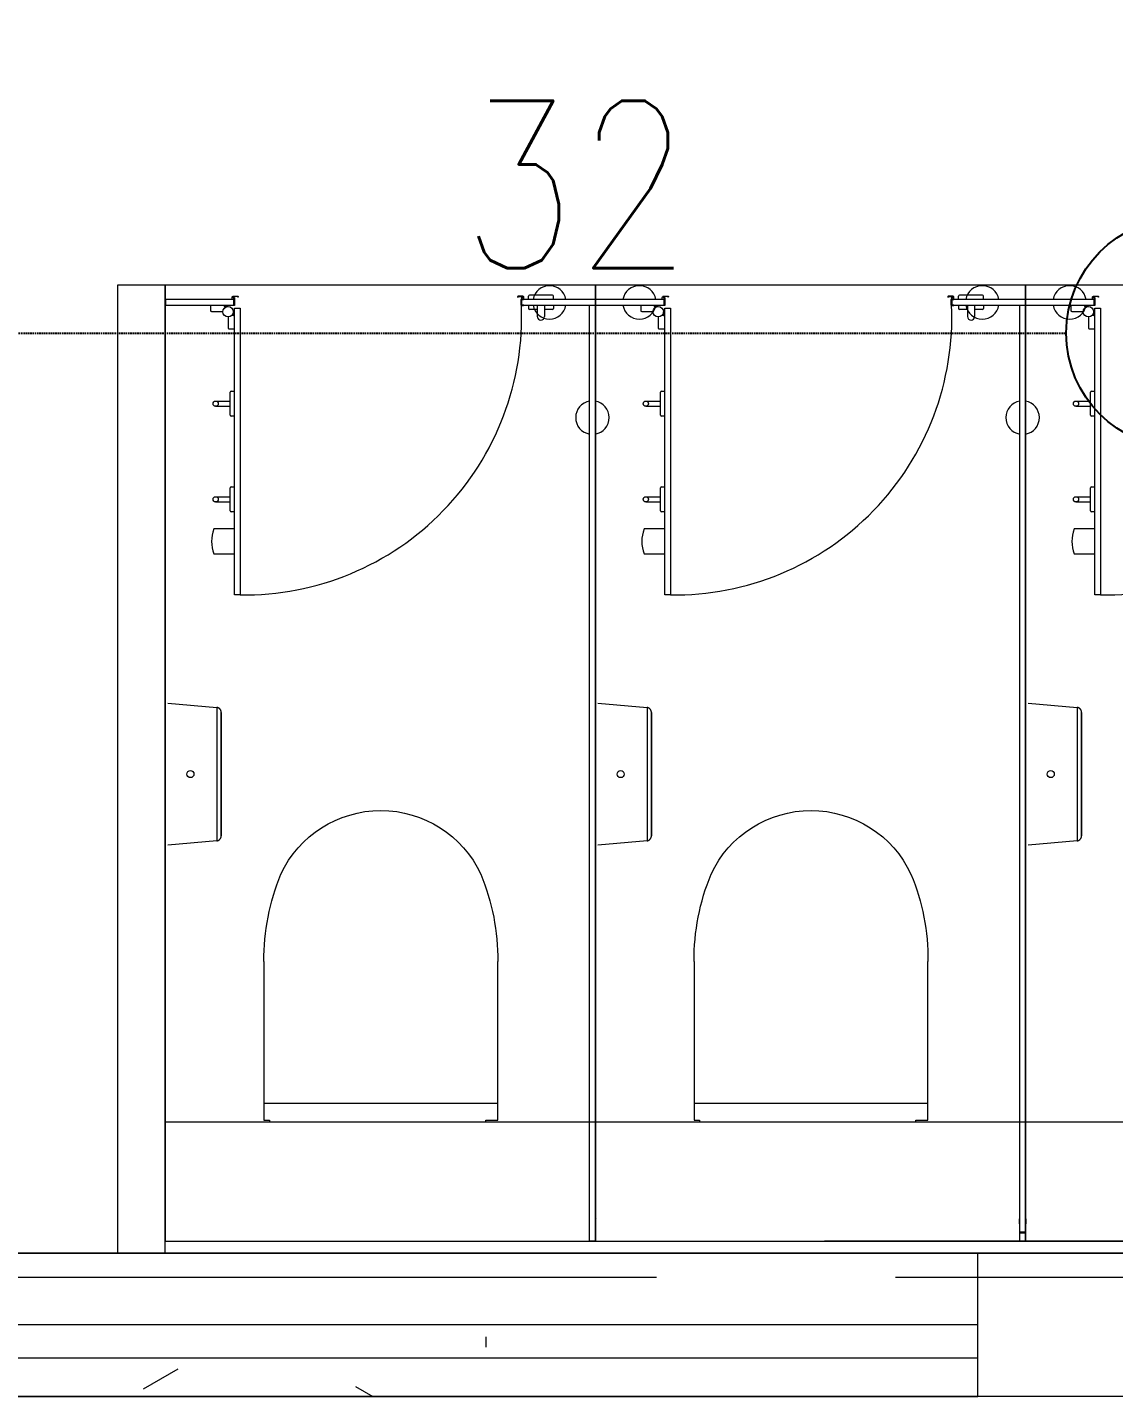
# Model space of a CAD drawing. Header units: millimetres. Extents: x -282761 to 137668, y -273845 to 94451.
# Drawn here: x -5968 to -3695, y -75475 to -72610 of the extents above; entities that cross this region are included whole.
import ezdxf

# ---------------------------------------------------------------- set-up
doc = ezdxf.new("R2010")
doc.units = ezdxf.units.MM
doc.linetypes.add('BLK_2 - 1ST__2ND_STOREY_PLAN-archi clean_11 SEPT 2024$0$IDA - Grid Line', pattern=[3500, 2000, -500, 500, -500])
doc.linetypes.add('HIDDEN2', pattern=[4.7625, 3.175, -1.5875])
for name, color, linetype, lineweight in [('BLK_2 - 1ST__2ND_STOREY_PLAN-archi clean_11 SEPT 2024$0$1599_DB_A_BLK2_HQ_R21- LINKVIEW_BLK2_1ST STOREY Toilet JOH$0$A-_DETA----_ED', 8, 'Continuous', 9), ('BLK_2 - 1ST__2ND_STOREY_PLAN-archi clean_11 SEPT 2024$0$1599_DB_A_BLK2_HQ_R21- LINKVIEW_BLK2_1ST STOREY Toilet JOH$0$A-_FURT----_E', 8, 'Continuous', 9), ('BLK_2 - 1ST__2ND_STOREY_PLAN-archi clean_11 SEPT 2024$0$1599_DB_A_BLK2_HQ_R21- LINKVIEW_BLK2_1ST STOREY Toilet JOH$0$M-_SANIFIXR_E', 8, 'Continuous', 9), ('BLK_2 - 1ST__2ND_STOREY_PLAN-archi clean_11 SEPT 2024$0$1599_DB_A_BLK2_HQ_R21- LINKVIEW_BLK2_1ST STOREY Toilet JOH$0$S-_COLN----_E', 8, 'Continuous', 9), ('BLK_2 - 1ST__2ND_STOREY_PLAN-archi clean_11 SEPT 2024$0$_CATCHMENT_DRAIN', 8, 'Continuous', 0), ('BLK_2 - 1ST__2ND_STOREY_PLAN-archi clean_11 SEPT 2024$0$S-_ANOTGRID_E-1', 8, 'BLK_2 - 1ST__2ND_STOREY_PLAN-archi clean_11 SEPT 2024$0$IDA - Grid Line', 9)]:
    doc.layers.add(name, color=color, linetype=linetype, lineweight=lineweight)
for name, color, linetype in [('M-_FIRESPRK_T-', 7, 'Continuous'), ('M-_SPRKBEAM_E-', 12, 'HIDDEN2'), ('M-_SPRKPIEX_E-', 1, 'Continuous')]:
    doc.layers.add(name, color=color, linetype=linetype)
doc.styles.add('Simplex', font='SIMPLEX.shx', dxfattribs={"width": 0.8, "height": 2.5})

# ---------------------------------------------------------------- blocks, each defined once
blk = doc.blocks.new('fire0101')
at = {"color": 0, "linetype": 'Continuous'}
blk.add_circle((0, 0), 100, dxfattribs=at)
blk = doc.blocks.new('BLK_2 - 1ST__2ND_STOREY_PLAN-archi clean_11 SEPT 2024$0$2 hook door')
for p, q in [((25045.5, -16829.2), (25045.5, -16872.2)), ((25097.5, -16872.2), (25097.5, -16829.2)), ((25154.1, -16832.7), (25154.1, -16863.2)), ((25165.1, -16832.7), (25165.1, -16863.2)), ((25354.1, -16832.7), (25354.1, -16863.2)), ((25365.1, -16832.7), (25365.1, -16863.2)), ((25133.6, -16872.2), (25133.6, -16865.2)), ((25135.6, -16863.2), (25183.6, -16863.2)), ((25185.6, -16865.2), (25185.6, -16872.2)), ((25333.6, -16872.2), (25333.6, -16865.2)), ((25335.6, -16863.2), (25383.6, -16863.2)), ((25385.6, -16865.2), (25385.6, -16872.2)), ((25556.5, -17505.7), (25556.5, -17489.2)), ((25565.5, -17487.2), (25558.5, -17487.2)), ((25577.5, -17487.2), (25584.5, -17487.2)), ((25586.5, -17537.2), (25586.5, -17489.2)), ((25565.5, -17505.7), (25542, -17505.7)), ((25565.5, -17520.7), (25542, -17520.7)), ((25556.5, -17537.2), (25556.5, -17520.7)), ((25565.5, -17539.2), (25558.5, -17539.2)), ((25577.5, -17539.2), (25584.5, -17539.2))]:
    blk.add_line(p, q)
for points in [[(25552, -16847.7), (25552, -16824.7, -0.414214), (25554, -16822.7), (25565.5, -16822.7), (25565.5, -16850.2), (25563.1, -16850.2), (25563.1, -16858.7)], [(25541, -16858.7), (25518, -16858.7, 0.414214), (25516, -16860.7), (25516, -16872.2), (25543.5, -16872.2), (25543.5, -16869.8), (25552, -16869.8)]]:
    blk.add_lwpolyline(points, format="xyb")
for points in [[(25584.8, -16878.2, -0.291473), (25583.6, -16880, -1), (25583.1, -16878.9, 0.291473), (25583.6, -16878.2), (25583.6, -16870.5, 0.350085), (25581.8, -16869.2, 1), (25581.8, -16871.7), (25581.8, -16872.2), (25565.3, -16872.2, -0.414214), (25564.8, -16871.7), (25564.8, -16868.2, -0.327538), (25565.5, -16867.2), (25565.5, -16871), (25577.5, -16871), (25577.5, -16868.2, -0.414214), (25578.5, -16867.2), (25581.8, -16867.2, -0.414214), (25584.8, -16870.2)], [(25584.8, -17466.4, 0.291473), (25583.6, -17464.5, 1), (25583.1, -17465.6, -0.291473), (25583.6, -17466.4), (25583.6, -17474.1, -0.350085), (25581.8, -17475.4, -1), (25581.8, -17472.9), (25581.8, -17472.4), (25565.3, -17472.4, 0.414214), (25564.8, -17472.9), (25564.8, -17476.4, 0.327538), (25565.5, -17477.4), (25565.5, -17473.6), (25577.5, -17473.6), (25577.5, -17476.4, 0.414214), (25578.5, -17477.4), (25581.8, -17477.4, 0.414214), (25584.8, -17474.4)]]:
    blk.add_lwpolyline(points, format="xyb", close=True)
blk.add_lwpolyline([(25559.6, -16884.2), (24959.6, -16884.2), (24959.6, -16872.2), (25559.6, -16872.2)], close=True)
for centre, radius in [((25159.6, -16832.7), 5.5), ((25359.6, -16832.7), 5.5), ((25552, -16858.7), 11)]:
    blk.add_circle(centre, radius)
for centre, radius, start, end in [((25071.5, -16894.3), 70.1, 68.2289, 111.7711), ((25135.6, -16865.2), 2, 90, 180), ((25183.6, -16865.2), 2, 0, 90), ((25335.6, -16865.2), 2, 90, 180), ((25383.6, -16865.2), 2, 0, 90), ((25558.5, -17489.2), 2, 90, 180), ((25584.5, -17489.2), 2, 0, 90), ((25542, -17513.2), 7.5, 90, 270), ((25558.5, -17537.2), 2, 180, 270), ((25584.5, -17537.2), 2, 270, 0)]:
    blk.add_arc(centre, radius, start, end)
at = {"ltscale": 10}
blk.add_arc((25540.3, -16892.1), 580.8, 179.2194, 272.5231, dxfattribs=at)
blk = doc.blocks.new('BLK_2 - 1ST__2ND_STOREY_PLAN-archi clean_11 SEPT 2024$0$TOIL')
for centre, start, end in [((-301605, -96273.1), 99.8709, 260.1291), ((-301605, -96273.1), 279.8709, 80.1291), ((-301846, -96362.9), 9.8709, 170.1291), ((-301846, -96362.9), 189.8709, 350.1291), ((-301605, -96461.2), 99.8709, 260.1291), ((-301605, -96461.2), 279.8709, 80.1291), ((-301605, -97178.6), 99.8709, 260.1291), ((-301605, -97178.6), 279.8709, 80.1291), ((-301846, -97262.9), 9.8709, 170.1291), ((-301846, -97262.9), 189.8709, 350.1291), ((-301605, -97361.2), 99.8709, 260.1291), ((-301605, -97361.2), 279.8709, 80.1291)]:
    blk.add_arc(centre, 35, start, end)
at = {"layer": 'BLK_2 - 1ST__2ND_STOREY_PLAN-archi clean_11 SEPT 2024$0$1599_DB_A_BLK2_HQ_R21- LINKVIEW_BLK2_1ST STOREY Toilet JOH$0$S-_COLN----_E'}
for p, q in [((-303551, -97256.4), (-303551, -97269.4)), ((-303549.5, -97256.4), (-303549.5, -97269.4)), ((-303532.5, -97256.4), (-303522.2, -97256.4)), ((-303522.2, -97269.4), (-303532.5, -97269.4))]:
    blk.add_line(p, q, dxfattribs=at)
for points in [[(-301569, -95469.4), (-301569, -95369.4)], [(-301611, -95612.9), (-301599, -95612.9), (-301599, -95469.4), (-301611, -95469.4), (-301611, -95612.9)], [(-301611, -96212.9), (-301611, -96512.9), (-301599, -96512.9), (-301599, -96212.9), (-301611, -96212.9)], [(-301611, -96356.9), (-301611, -96368.9), (-303569, -96368.9), (-303569, -96356.9), (-301611, -96356.9)], [(-301611, -97112.9), (-301611, -97412.9), (-301599, -97412.9), (-301599, -97112.9), (-301611, -97112.9)], [(-301611, -97112.9), (-301611, -97412.9), (-301599, -97412.9), (-301599, -97112.9), (-301611, -97112.9)], [(-301611, -97256.9), (-301611, -97268.9), (-303569, -97268.9), (-303569, -97256.9), (-301611, -97256.9)]]:
    blk.add_lwpolyline(points, dxfattribs=at)
blk.add_arc((-303522.2, -96369.1), 1.75, 270, 0, dxfattribs=at)
for p in [(-327176.5, -78741.9), (-327176.5, -79641.9), (-327176.5, -80541.9)]:
    blk.add_blockref('BLK_2 - 1ST__2ND_STOREY_PLAN-archi clean_11 SEPT 2024$0$2 hook door', p, dxfattribs=at)
blk = doc.blocks.new('BLK_2 - 1ST__2ND_STOREY_PLAN-archi clean_11 SEPT 2024$0$1599_DB_A_BLK2_HQ_R21- LINKVIEW_BLK2_1ST STOREY Toilet JOH$0$IDA - Toilet Roll Holder - Jumbo - IDA - Toilet Roll Holder - Jumbo-2952152-LINKVIEW_BLK2_1ST STOREY')
at = {"layer": 'BLK_2 - 1ST__2ND_STOREY_PLAN-archi clean_11 SEPT 2024$0$1599_DB_A_BLK2_HQ_R21- LINKVIEW_BLK2_1ST STOREY Toilet JOH$0$A-_FURT----_E'}
for p, q in [((-148.5, -5), (-139.5, -107.9)), ((139.5, -107.9), (148.5, -5)), ((-138.1, -107.9), (0, -107.9)), ((0, -107.9), (138.1, -107.9))]:
    blk.add_line(p, q, dxfattribs=at)
for points in [[(-128.8, -117), (-129.2, -117), (-129.6, -117), (-130.1, -116.9), (-130.5, -116.9), (-130.9, -116.8), (-131.4, -116.7), (-131.8, -116.6), (-132.2, -116.4), (-132.6, -116.3), (-133, -116.1), (-133.4, -116), (-133.8, -115.8), (-134.2, -115.6), (-134.6, -115.3), (-134.9, -115.1), (-135.3, -114.8), (-135.6, -114.6), (-136, -114.3), (-136.3, -114), (-136.6, -113.7), (-136.9, -113.4), (-137.2, -113), (-137.5, -112.7), (-137.7, -112.3), (-138, -112), (-138.2, -111.6), (-138.4, -111.2), (-138.6, -110.8), (-138.8, -110.4), (-139, -110), (-139.1, -109.6), (-139.2, -109.2), (-139.4, -108.8), (-139.5, -108.3), (-139.5, -107.9)], [(139.5, -107.9), (139.5, -108.4), (139.4, -108.8), (139.2, -109.2), (139.1, -109.6), (138.9, -110.1), (138.8, -110.5), (138.6, -110.9), (138.4, -111.2), (138.2, -111.6), (137.9, -112), (137.7, -112.4), (137.4, -112.7), (137.2, -113.1), (136.9, -113.4), (136.6, -113.7), (136.3, -114), (135.9, -114.3), (135.6, -114.6), (135.3, -114.9), (134.9, -115.1), (134.5, -115.3), (134.2, -115.6), (133.8, -115.8), (133.4, -116), (133, -116.2), (132.6, -116.3), (132.2, -116.5), (131.7, -116.6), (131.3, -116.7), (130.9, -116.8), (130.5, -116.9), (130, -116.9), (129.6, -117), (129.1, -117), (128.8, -117)], [(0, -117), (-5.1, -117), (-10.3, -117), (-15.4, -117), (-20.5, -117), (-25.6, -117), (-30.6, -117), (-35.6, -117), (-40.5, -117), (-45.4, -117), (-50.1, -117), (-54.8, -117), (-59.5, -117), (-64, -117), (-68.4, -117), (-72.7, -117), (-76.9, -117), (-81, -117), (-84.9, -117), (-88.7, -117), (-92.4, -117), (-95.9, -117), (-99.2, -117), (-102.4, -117), (-105.5, -117), (-108.3, -117), (-111, -117), (-113.6, -117), (-115.9, -117), (-118, -117), (-120, -117), (-121.8, -117), (-123.3, -117), (-124.7, -117), (-125.9, -117), (-126.9, -117), (-127.7, -117), (-128.2, -117), (-128.6, -117), (-128.7, -117), (-128.8, -117)], [(-128.8, -117), (-128.6, -117), (-128.3, -117), (-127.8, -117), (-127.1, -117), (-126.2, -117), (-125.1, -117), (-123.7, -117), (-122.2, -117), (-120.5, -117), (-118.6, -117), (-116.5, -117), (-114.2, -117), (-111.7, -117), (-109.1, -117), (-106.3, -117), (-103.3, -117), (-100.1, -117), (-96.8, -117), (-93.3, -117), (-89.7, -117), (-85.9, -117), (-82, -117), (-78, -117), (-73.8, -117), (-69.6, -117), (-65.2, -117), (-60.7, -117), (-56.1, -117), (-51.4, -117), (-46.7, -117), (-41.8, -117), (-36.9, -117), (-32, -117), (-26.9, -117), (-21.9, -117), (-16.8, -117), (-11.7, -117), (-6.5, -117), (-1.4, -117), (0, -117)], [(0, -117), (5.1, -117), (10.3, -117), (15.4, -117), (20.5, -117), (25.6, -117), (30.6, -117), (35.6, -117), (40.5, -117), (45.4, -117), (50.1, -117), (54.8, -117), (59.5, -117), (64, -117), (68.4, -117), (72.7, -117), (76.9, -117), (81, -117), (84.9, -117), (88.7, -117), (92.4, -117), (95.9, -117), (99.2, -117), (102.4, -117), (105.5, -117), (108.3, -117), (111, -117), (113.6, -117), (115.9, -117), (118, -117), (120, -117), (121.8, -117), (123.3, -117), (124.7, -117), (125.9, -117), (126.9, -117), (127.7, -117), (128.2, -117), (128.6, -117), (128.7, -117), (128.8, -117)], [(128.8, -117), (128.6, -117), (128.3, -117), (127.8, -117), (127.1, -117), (126.2, -117), (125.1, -117), (123.7, -117), (122.2, -117), (120.5, -117), (118.6, -117), (116.5, -117), (114.2, -117), (111.7, -117), (109.1, -117), (106.3, -117), (103.3, -117), (100.1, -117), (96.8, -117), (93.3, -117), (89.7, -117), (85.9, -117), (82, -117), (78, -117), (73.8, -117), (69.6, -117), (65.2, -117), (60.7, -117), (56.1, -117), (51.4, -117), (46.7, -117), (41.8, -117), (36.9, -117), (32, -117), (26.9, -117), (21.9, -117), (16.8, -117), (11.7, -117), (6.5, -117), (1.4, -117), (0, -117)]]:
    blk.add_lwpolyline(points, dxfattribs=at)
for start, end in [(360, 180), (180, 360)]:
    blk.add_arc((0, -52.6), 7.38, start, end, dxfattribs=at)
blk = doc.blocks.new('BLK_2 - 1ST__2ND_STOREY_PLAN-archi clean_11 SEPT 2024$0$1599_DB_A_BLK2_HQ_R21- LINKVIEW_BLK2_1ST STOREY Toilet JOH$0$IDA - WC - Floor Mount wo Tank - MS980CMG-2979465-LINKVIEW_BLK2_1ST STOREY')
at = {"layer": 'BLK_2 - 1ST__2ND_STOREY_PLAN-archi clean_11 SEPT 2024$0$1599_DB_A_BLK2_HQ_R21- LINKVIEW_BLK2_1ST STOREY Toilet JOH$0$M-_SANIFIXR_E'}
for p, q in [((-245.6, -340.1), (-245.6, -8.1)), ((243.7, -8.1), (243.7, -340.1)), ((-244.4, -304.5), (-244.4, -305.3)), ((243.1, -304.5), (-244.4, -304.5)), ((-244.4, -305.3), (243.1, -305.3)), ((243.1, -305.3), (243.1, -304.5)), ((-220.3, -340.1), (-245.6, -340.1)), ((-220.3, -343.3), (-220.3, -340.1)), ((232.2, -340.1), (232.2, -343.3)), ((243.7, -340.1), (232.2, -340.1))]:
    blk.add_line(p, q, dxfattribs=at)
for centre, radius, start, end in [((-0.9, 77.1), 230.7, 24.9793, 155.0207), ((224.9, -4.8), 470.5, 157.5961, 180.3984), ((-226.8, -4.8), 470.5, 359.6016, 22.4039)]:
    blk.add_arc(centre, radius, start, end, dxfattribs=at)
blk = doc.blocks.new('BLK_2 - 1ST__2ND_STOREY_PLAN-archi clean_11 SEPT 2024')
at = {"layer": 'BLK_2 - 1ST__2ND_STOREY_PLAN-archi clean_11 SEPT 2024$0$1599_DB_A_BLK2_HQ_R21- LINKVIEW_BLK2_1ST STOREY Toilet JOH$0$S-_COLN----_E', "extrusion": (0, 0, -1)}
h = blk.add_hatch(dxfattribs=at)
h.set_pattern_fill('FP_2', color=256, angle=90, style=0, pattern_type=2)
h.set_pattern_definition([(90, (62919.52, -114488.08), (-254, 1016), [83.82, -678.18, 83.82, -678.18, -4064]), (90, (62919.52, -114488.08), (-254, 1016), [-1524, 83.82, -1440.18, 83.82, -678.18, -1778]), (90, (62919.52, -114488.08), (-254, 1016), [-3810, 83.82, -424.18, 83.82, -1186.18]), (210, (62792.52, -114107.08), (-752.8818, -727.97045), [83.82, -678.18, 83.82, -678.18, -4064]), (210, (62792.52, -114107.08), (-752.8818, -727.97045), [-1524, 83.82, -1440.18, 83.82, -678.18, -1778]), (210, (62792.52, -114107.08), (-752.8818, -727.97045), [-3810, 83.82, -424.18, 83.82, -1186.18]), (330, (62284.52, -113980.08), (1006.8818, -288.02955), [83.82, -678.18, 83.82, -678.18, -4064]), (330, (62284.52, -113980.08), (1006.8818, -288.02955), [-1524, 83.82, -1440.18, 83.82, -678.18, -1778]), (330, (62284.52, -113980.08), (1006.8818, -288.02955), [-3810, 83.82, -424.18, 83.82, -1186.18])])
h.paths.add_polyline_path([(138394.2, -118077.4), (135719.2, -118077.4), (135719.2, -118202.4), (138394.2, -118202.4), (138394.2, -118139.9)], flags=0)
at = {"layer": 'BLK_2 - 1ST__2ND_STOREY_PLAN-archi clean_11 SEPT 2024$0$1599_DB_A_BLK2_HQ_R21- LINKVIEW_BLK2_1ST STOREY Toilet JOH$0$A-_DETA----_ED'}
for points in [[(-135286.4, -117902.4), (-138286.4, -117902.4), (-138286.4, -118202.4), (-135286.4, -118202.4), (-135286.4, -117902.4)], [(-138286.4, -118051.6), (-135286.4, -118051.6)], [(-138286.4, -118121.3), (-135286.4, -118121.3)]]:
    blk.add_lwpolyline(points, dxfattribs=at)
at = {"layer": 'BLK_2 - 1ST__2ND_STOREY_PLAN-archi clean_11 SEPT 2024$0$1599_DB_A_BLK2_HQ_R21- LINKVIEW_BLK2_1ST STOREY Toilet JOH$0$S-_COLN----_E'}
for p, q in [((-137086.4, -115877.4), (-137086.4, -117902.4)), ((-136986.4, -117902.4), (-136986.4, -115877.4)), ((-132907.4, -117877.4), (-135607.4, -117877.4)), ((-138311.4, -117902.4), (-130586.4, -117902.4)), ((-128451.4, -118202.4), (-139111.4, -118202.4))]:
    blk.add_line(p, q, dxfattribs=at)
for points in [[(-138311.4, -110352.4), (-136561.4, -110352.4), (-136561.4, -109877.4), (-126736.4, -109877.4), (-126736.4, -110352.4), (-125011.4, -110352.4), (-125011.4, -111152.4), (-124411.4, -111152.4), (-124411.4, -117402.4), (-125011.4, -117402.4), (-125011.4, -117902.4), (-138311.4, -117902.4), (-138311.4, -117402.4), (-138911.4, -117402.4), (-138911.4, -111152.4), (-138311.4, -111152.4), (-138311.4, -110352.4)], [(-136986.4, -115877.4), (-137086.4, -115877.4)], [(-136986.4, -117627.4), (-134286.4, -117627.4)], [(-126661.4, -117902.4), (-138311.4, -117902.4)], [(-135611.4, -118202.4), (-138286.4, -118202.4)]]:
    blk.add_lwpolyline(points, dxfattribs=at)
for points in [[(-136086.4, -117877.4), (-136086.4, -115877.4), (-136986.4, -115877.4), (-136986.4, -117877.4)], [(-135186.4, -117877.4), (-135186.4, -115877.4), (-136086.4, -115877.4), (-136086.4, -117877.4)], [(-134286.4, -117877.4), (-134286.4, -115877.4), (-135186.4, -115877.4), (-135186.4, -117877.4)]]:
    blk.add_lwpolyline(points, close=True, dxfattribs=at)
at = {"layer": 'BLK_2 - 1ST__2ND_STOREY_PLAN-archi clean_11 SEPT 2024$0$S-_ANOTGRID_E-1'}
blk.add_line((-141458.5, -117952.4), (-97513.5, -117952.4), dxfattribs=at)
at = {"rotation": 90}
blk.add_blockref('BLK_2 - 1ST__2ND_STOREY_PLAN-archi clean_11 SEPT 2024$0$TOIL', (-232455.7, 185691.6), dxfattribs=at)
at = {"layer": 'BLK_2 - 1ST__2ND_STOREY_PLAN-archi clean_11 SEPT 2024$0$1599_DB_A_BLK2_HQ_R21- LINKVIEW_BLK2_1ST STOREY Toilet JOH$0$S-_COLN----_E', "xscale": -1}
for name, p, rotation in [('BLK_2 - 1ST__2ND_STOREY_PLAN-archi clean_11 SEPT 2024$0$1599_DB_A_BLK2_HQ_R21- LINKVIEW_BLK2_1ST STOREY Toilet JOH$0$IDA - Toilet Roll Holder - Jumbo - IDA - Toilet Roll Holder - Jumbo-2952152-LINKVIEW_BLK2_1ST STOREY', (-136986.4, -116900.2), 90), ('BLK_2 - 1ST__2ND_STOREY_PLAN-archi clean_11 SEPT 2024$0$1599_DB_A_BLK2_HQ_R21- LINKVIEW_BLK2_1ST STOREY Toilet JOH$0$IDA - Toilet Roll Holder - Jumbo - IDA - Toilet Roll Holder - Jumbo-2952152-LINKVIEW_BLK2_1ST STOREY', (-136086.4, -116900.2), 90), ('BLK_2 - 1ST__2ND_STOREY_PLAN-archi clean_11 SEPT 2024$0$1599_DB_A_BLK2_HQ_R21- LINKVIEW_BLK2_1ST STOREY Toilet JOH$0$IDA - Toilet Roll Holder - Jumbo - IDA - Toilet Roll Holder - Jumbo-2952152-LINKVIEW_BLK2_1ST STOREY', (-135186.4, -116900.2), 90), ('BLK_2 - 1ST__2ND_STOREY_PLAN-archi clean_11 SEPT 2024$0$1599_DB_A_BLK2_HQ_R21- LINKVIEW_BLK2_1ST STOREY Toilet JOH$0$IDA - WC - Floor Mount wo Tank - MS980CMG-2979465-LINKVIEW_BLK2_1ST STOREY', (-136536.4, -117284.1), 359.9999999999997), ('BLK_2 - 1ST__2ND_STOREY_PLAN-archi clean_11 SEPT 2024$0$1599_DB_A_BLK2_HQ_R21- LINKVIEW_BLK2_1ST STOREY Toilet JOH$0$IDA - WC - Floor Mount wo Tank - MS980CMG-2979465-LINKVIEW_BLK2_1ST STOREY', (-135636.4, -117284.1), 359.9999999999997)]:
    blk.add_blockref(name, p, dxfattribs=dict(at, rotation=rotation))

msp = doc.modelspace()

# ---------------------------------------------------------------- linework, layer by layer
at = {"layer": 'M-_SPRKBEAM_E-'}
msp.add_line((-6314.5, -73249.8), (-3794.5, -73249.8), dxfattribs=at)

# ---------------------------------------------------------------- block references
at = {"layer": 'BLK_2 - 1ST__2ND_STOREY_PLAN-archi clean_11 SEPT 2024$0$_CATCHMENT_DRAIN'}
msp.add_blockref('BLK_2 - 1ST__2ND_STOREY_PLAN-archi clean_11 SEPT 2024', (131307.1, 42727.7), dxfattribs=at)
at = {"layer": 'M-_SPRKPIEX_E-', "xscale": 2.4, "yscale": 2.4, "zscale": 2.4, "rotation": 258.865011862231}
msp.add_blockref('fire0101', (-3554.5, -73249.8), dxfattribs=at)

# ---------------------------------------------------------------- texts
at = {"layer": 'M-_FIRESPRK_T-', "style": 'Simplex', "width": 0.8}
msp.add_text('32', height=350, dxfattribs=at).set_placement((-5059.9, -73113.8))

doc.saveas('drawing.dxf')
